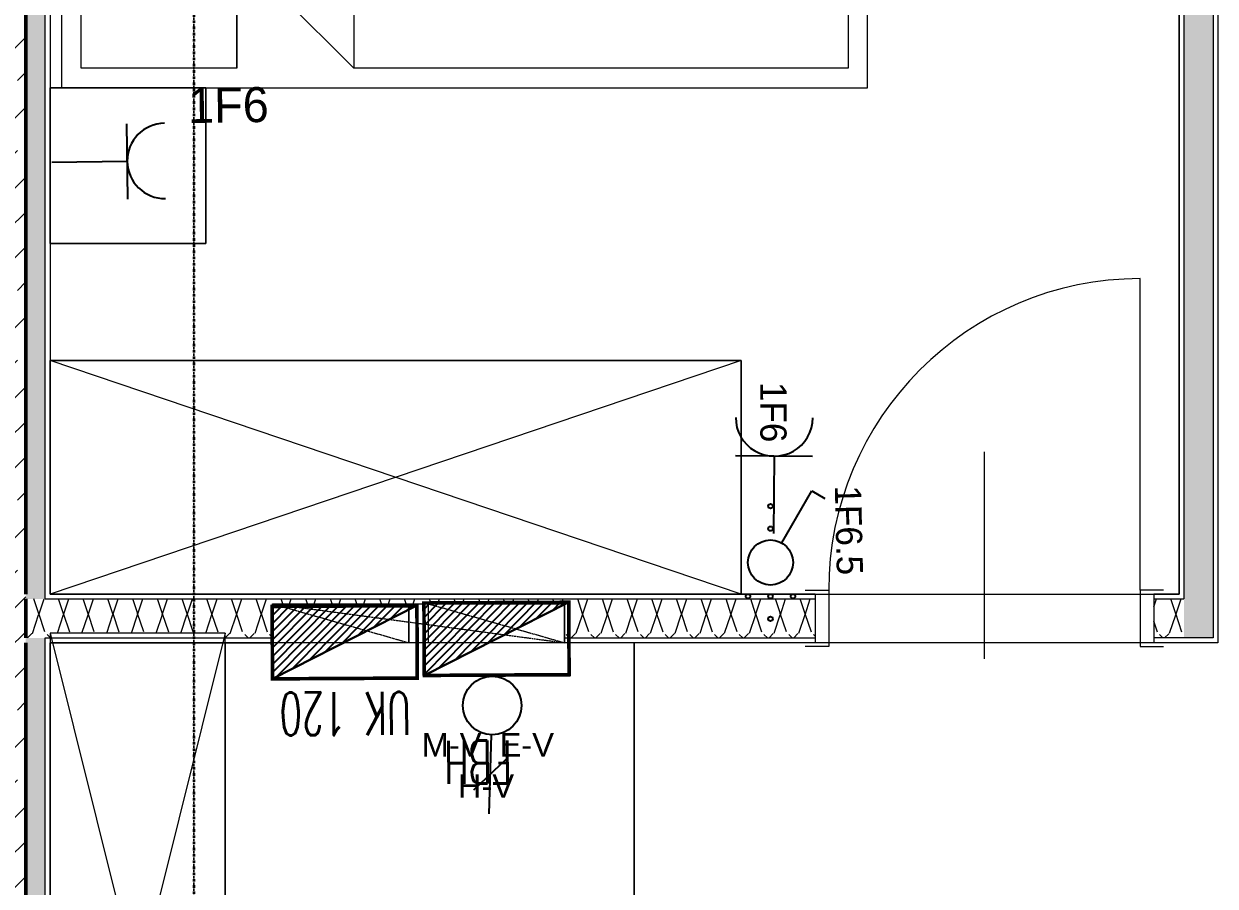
# Model space of a CAD drawing. Header units: metres. Extents: x -15638 to 29611, y -11908 to 29644.
# Drawn here: x 13218 to 16278, y 10683 to 12898 of the extents above; entities that cross this region are included whole.
import ezdxf
from ezdxf.enums import TextEntityAlignment as Align

# ---------------------------------------------------------------- set-up
doc = ezdxf.new("R2010")
doc.units = ezdxf.units.M
doc.linetypes.add('Strich Punkt Mittel', pattern=[0.015875, 0.00635, -0.004763, 0, -0.004763])
doc.linetypes.add('Verdeckt', pattern=[0.003, 0.002, -0.001])
for name, color, linetype, lineweight in [('A_2D', 7, 'Continuous', 13), ('A_Beschriftung_', 7, 'Continuous', 9), ('A_Durchbruch', 7, 'Verdeckt', 5), ('A_Moebel', 6, 'Continuous', 13), ('A_Raeume', 7, 'Continuous', 13), ('A_Raeume_', 7, 'Continuous', 5), ('A_Raster_', 1, 'Continuous', 9), ('A_Tueren', 31, 'Continuous', 13), ('A_Waende', 7, 'Continuous', 13), ('Text', 130, 'Continuous', 9)]:
    doc.layers.add(name, color=color, linetype=linetype, lineweight=lineweight)
for name, color, linetype, true_color in [('E_Muster', 18, 'Continuous', 0x080808), ('E_NACHRTECH', 3, 'Continuous', 0x00fa00), ('E_Steckdose+Schalter', 150, 'Continuous', 0x0b6cf4)]:
    doc.layers.add(name, color=color, linetype=linetype, true_color=true_color)
doc.layers.add('ET_LEGENDE - Wohnung$0$800_KO_HI____L', color=130, linetype='Continuous')
doc.styles.add('Arial_7', font='arial.ttf', dxfattribs={"height": 0.06})
doc.styles.add('ET_LEGENDE - Wohnung$0$ROMANS', font='romans.shx', dxfattribs={"width": 0.6})

# ---------------------------------------------------------------- blocks, each defined once
blk = doc.blocks.new('*U569')
h = blk.add_hatch()
h.set_pattern_fill('ANSI31', color=256, scale=5, style=0)
h.set_pattern_definition([(45, (1095.665, 558.405), (-11.22532, 11.22532), [])])
h.paths.add_polyline_path([(0, 0), (0, 200), (400, 200)])
blk.add_line((0, 0), (400, 200))
at = {"const_width": 10}
blk.add_lwpolyline([(0, 200), (400, 200), (400, 0), (0, 0)], close=True, dxfattribs=at)
blk.add_lwpolyline([(0, 0), (0, 200), (400, 200), (0, 0)])
at = {"style": 'ET_LEGENDE - Wohnung$0$ROMANS', "width": 0.6, "flags": 1}
for tag, p in [('RAUMBUCHNUMMER', (500, -300)), ('ANLAGE', (500, -450))]:
    blk.add_attdef(tag, text='', height=100, dxfattribs=at).set_placement(p, align=Align.MIDDLE)
for tag, p in [('TEILANLAGE_NR', (500, -600)), ('KOMPONENTE', (500, -750)), ('KOMPONENTE_NR', (500, -900)), ('BEZEICHNUNG', (500, -1050)), ('TYP', (500, -1200)), ('HERSTELLER', (500, -1350)), ('MODEL', (500, -1500)), ('LEISTUNG_MAX', (500, -1650)), ('SPEZIFISCH_1', (500, -1800)), ('SPEZIFISCH_2', (500, -1950)), ('SPEZIFISCH_3', (500, -2100)), ('SPEZIFISCH_4', (500, -2250)), ('SPEZIFISCH_5', (500, -2400)), ('GEWERKE_CODE', (500, -2550)), ('LV_POS', (500, -2700)), ('ZAEHLER', (500, -2850)), ('PLATZHALTER_1', (500, -3000)), ('PLATZHALTER_2', (500, -3150)), ('PLATZHALTER_3', (500, -3300)), ('JOBLISTE_VDMA', (500, -3450)), ('ET_SPEZIFISCH_1', (500, -3600)), ('ET_SPEZIFISCH_2', (500, -3750)), ('ET_SPEZIFISCH_3', (500, -3900)), ('ET_SPEZIFISCH_4', (500, -4050)), ('ET_SPEZIFISCH_5', (500, -4200)), ('ET_SPEZIFISCH_6', (500, -4350)), ('ET_SPEZIFISCH_7', (500, -4500))]:
    blk.add_attdef(tag, text='', height=100, dxfattribs=at).set_placement(p, align=Align.MIDDLE_CENTER)
blk = doc.blocks.new('*U567')
for p, q in [((62.5, 0), (-62.5, 0)), ((0, 0), (0, -125))]:
    blk.add_line(p, q)
blk.add_arc((0, 62.5), 62.5, 180, 0)
at = {"style": 'ET_LEGENDE - Wohnung$0$ROMANS', "width": 0.8, "flags": 1}
for tag, p in [('RAUMBUCHNUMMER', (0, -425)), ('ANLAGE', (0, -595.4)), ('TEILANLAGE_NR', (0, -755.5)), ('KOMPONENTE', (0, -901.3)), ('KOMPONENTE_NR', (0, -1063.3)), ('BEZEICHNUNG', (0, -1205.6)), ('TYP', (0, -1346.7)), ('HERSTELLER', (0, -1514.1)), ('MODEL', (0, -1677.3)), ('LEISTUNG_MAX', (0, -1851.5)), ('SPEZIFISCH_1', (0, -2012.8)), ('SPEZIFISCH_2', (0, -2200)), ('SPEZIFISCH_3', (0, -2374.2)), ('SPEZIFISCH_4', (0, -2548.5)), ('SPEZIFISCH_5', (0, -2722.7)), ('GEWERKE_CODE', (0, -2897)), ('LV_POS', (0, -3071.2)), ('ZAEHLER', (0, -3245.5)), ('PLATZHALTER_1', (0, -3419.7)), ('PLATZHALTER_2', (0, -3594)), ('PLATZHALTER_3', (0, -3768.2)), ('JOBLISTE_VDMA', (0, -3942.5)), ('ET_SPEZIFISCH_1', (0, -4116.7)), ('ET_SPEZIFISCH_2', (0, -4291)), ('ET_SPEZIFISCH_3', (0, -4465.2)), ('ET_SPEZIFISCH_4', (0, -4639.5)), ('ET_SPEZIFISCH_5', (0, -4813.7)), ('ET_SPEZIFISCH_6', (0, -4988)), ('ET_SPEZIFISCH_7', (0, -5162.2))]:
    blk.add_attdef(tag, text='', height=100, dxfattribs=at).set_placement(p, align=Align.MIDDLE)
blk = doc.blocks.new('*U548')
for p, q in [((25, 43.3), (91.7, 158.8)), ((91.7, 158.8), (120.5, 142.1))]:
    blk.add_line(p, q)
blk.add_circle((0, 0), 50)
at = {"layer": 'ET_LEGENDE - Wohnung$0$800_KO_HI____L'}
for centre in [(0, 125), (0, 75), (-50, -75), (0, -75), (50, -75), (0, -125)]:
    blk.add_circle(centre, 5, dxfattribs=at)
at = {"style": 'ET_LEGENDE - Wohnung$0$ROMANS', "width": 0.6, "flags": 1}
for tag, p in [('RAUMBUCHNUMMER', (-0.2, -465.7)), ('ANLAGE', (-0.2, -615.7))]:
    blk.add_attdef(tag, text='', height=100, dxfattribs=at).set_placement(p, align=Align.MIDDLE)
for tag, p in [('TEILANLAGE_NR', (-0.2, -765.7)), ('KOMPONENTE', (-0.2, -915.7)), ('KOMPONENTE_NR', (-0.2, -1065.7)), ('BEZEICHNUNG', (-0.2, -1215.7)), ('TYP', (-0.2, -1365.7)), ('HERSTELLER', (-0.2, -1515.7)), ('MODEL', (-0.2, -1665.7)), ('LEISTUNG_MAX', (-0.2, -1815.7)), ('SPEZIFISCH_1', (-0.2, -1965.7)), ('SPEZIFISCH_2', (-0.2, -2115.7)), ('SPEZIFISCH_3', (-0.2, -2265.7)), ('SPEZIFISCH_4', (-0.2, -2415.7)), ('SPEZIFISCH_5', (-0.2, -2565.7)), ('GEWERKE_CODE', (-0.2, -2715.7)), ('LV_POS', (-0.2, -2865.7)), ('ZAEHLER', (-0.2, -3015.7)), ('PLATZHALTER_1', (-0.2, -3165.7)), ('PLATZHALTER_2', (-0.2, -3315.7)), ('PLATZHALTER_3', (-0.2, -3465.7)), ('JOBLISTE_VDMA', (-0.2, -3615.7)), ('ET_SPEZIFISCH_1', (-0.2, -3765.7)), ('ET_SPEZIFISCH_2', (-0.2, -3915.7)), ('ET_SPEZIFISCH_3', (-0.2, -4065.7)), ('ET_SPEZIFISCH_4', (-0.2, -4215.7)), ('ET_SPEZIFISCH_5', (-0.2, -4365.7)), ('ET_SPEZIFISCH_6', (-0.2, -4515.7)), ('ET_SPEZIFISCH_7', (-0.2, -4665.7))]:
    blk.add_attdef(tag, text='', height=100, dxfattribs=at).set_placement(p, align=Align.MIDDLE_CENTER)
blk = doc.blocks.new('*U555')
blk.add_line((0, 65), (0, 240))
at = {"linetype": 'Continuous', "ltscale": 0.125}
blk.add_line((35.4, 187.9), (-35.4, 117.1), dxfattribs=at)
blk.add_circle((0, 0), 65)
at = {"style": 'ET_LEGENDE - Wohnung$0$ROMANS', "width": 0.6, "flags": 1}
for tag, p in [('RAUMBUCHNUMMER', (0, -400)), ('ANLAGE', (0, -550))]:
    blk.add_attdef(tag, text='', height=100, dxfattribs=at).set_placement(p, align=Align.MIDDLE)
for tag, p in [('TEILANLAGE_NR', (0, -700)), ('KOMPONENTE', (0, -850)), ('KOMPONENTE_NR', (0, -1000)), ('BEZEICHNUNG', (0, -1150)), ('TYP', (0, -1300)), ('HERSTELLER', (0, -1450)), ('MODEL', (0, -1600)), ('LEISTUNG_MAX', (0, -1750)), ('SPEZIFISCH_1', (0, -1900)), ('SPEZIFISCH_2', (0, -2050)), ('SPEZIFISCH_3', (0, -2200)), ('SPEZIFISCH_4', (0, -2350)), ('SPEZIFISCH_5', (0, -2500)), ('GEWERKE_CODE', (0, -2650)), ('LV_POS', (0, -2800)), ('ZAEHLER', (0, -2950)), ('PLATZHALTER_1', (0, -3100)), ('PLATZHALTER_2', (0, -3250)), ('PLATZHALTER_3', (0, -3400)), ('JOBLISTE_VDMA', (0, -3550)), ('ET_SPEZIFISCH_1', (0, -3700)), ('ET_SPEZIFISCH_2', (0, -3850)), ('ET_SPEZIFISCH_3', (0, -4000)), ('ET_SPEZIFISCH_4', (0, -4150)), ('ET_SPEZIFISCH_5', (0, -4300)), ('ET_SPEZIFISCH_6', (0, -4450)), ('ET_SPEZIFISCH_7', (0, -4600))]:
    blk.add_attdef(tag, text='', height=100, dxfattribs=at).set_placement(p, align=Align.MIDDLE_CENTER)
blk = doc.blocks.new('Moeb_Schrank - Schrank_2m-8120431-263_PP_03DG_BT1')
at = {"layer": 'A_Moebel', "color": 8}
for p, q in [((0, 0), (1.8, 0.45)), ((0, 0.45), (1.8, 0)), ((1.8, 0.45), (0, 0.45)), ((0, 0.45), (0, 0)), ((0.025, 0.45), (1.8, 0.45)), ((1.8, 0), (1.8, 0.45)), ((1.8, 0.45), (1.8, 0)), ((0, 0), (1.8, 0)), ((1.8, 0), (0.025, 0))]:
    blk.add_line(p, q, dxfattribs=at)
blk = doc.blocks.new('Moeb_Schrank - Schrank_2m_60cm-4291592-263_PP_03DG_BT1')
at = {"layer": 'A_Moebel', "color": 8}
for p, q in [((0, 0), (1.775, 0.6)), ((0, 0.6), (1.775, 0)), ((1.775, 0.6), (0, 0.6)), ((0, 0.6), (0, 0)), ((0, 0), (0, 0.6)), ((0, 0.6), (1.7104, 0.6)), ((1.775, 0), (1.775, 0.6)), ((1.775, 0.6), (1.775, 0)), ((0, 0), (1.775, 0)), ((1.775, 0), (0, 0))]:
    blk.add_line(p, q, dxfattribs=at)
blk = doc.blocks.new('Moeb_Bett - Doppelbett 180x210-V16-263_PP_03DG_BT1')
at = {"layer": 'A_Moebel', "color": 8}
for p, q in [((-1.3, 1.05), (-1.3, 0.65)), ((-0.9, 1.05), (-1.3, 1.05)), ((-1.3, 1.05), (-0.9, 1.05)), ((-1.3, 0.65), (-1.3, 1.05)), ((-0.9, 1.05), (-0.9, -1.05)), ((-0.9, 0.65), (-0.9, 1.05)), ((-0.9, 1.05), (-0.9, 0.65)), ((-0.9, 1.02), (0.9, 1.02)), ((-0.85, 0.57), (-0.85, 0.97)), ((-0.85, 0.97), (-0.025, 0.97)), ((-1.3, 0.65), (-0.9, 0.65)), ((-0.9, 0.65), (-1.3, 0.65)), ((-0.025, 0.57), (-0.85, 0.57)), ((-0.85, 0.57), (0.85, 0.57)), ((-0.85, 0.27), (-0.6, 0.52)), ((-0.6, 0.27), (-0.85, 0.27)), ((-0.85, -1), (-0.85, 0.27)), ((-0.025, -1), (-0.85, -1)), ((-0.9, -1.05), (0.9, -1.05))]:
    blk.add_line(p, q, dxfattribs=at)
blk = doc.blocks.new('UZ_D1 - SL_0800x2000_Zimmertür_Stahlzarge_GK-11052839-263_PP_03DG_BT1')
at = {"layer": 'A_Tueren', "lineweight": 5}
for p, q in [((0.4, 0.0725), (0.4, 0.8725)), ((-0.46, 0.0725), (-0.4, 0.0725)), ((-0.4, 0.0725), (-0.4, -0.0725)), ((0.4, 0.0725), (0.4, -0.0725)), ((0.46, 0.0725), (0.4, 0.0725)), ((-0.4, -0.0725), (-0.46, -0.0725)), ((0.4, -0.0725), (0.46, -0.0725))]:
    blk.add_line(p, q, dxfattribs=at)
blk.add_arc((0.4, 0.0725), 0.8, 90, 180, dxfattribs=at)
blk = doc.blocks.new('Allg_Verteiler_Wand - H-V-11052842-263_PP_03DG_BT1')
at = {"layer": 'A_2D', "lineweight": 5}
for p, q in [((0.125, 0.0375), (0.475, 0.0375)), ((0.125, -0.0625), (0.125, 0.0375)), ((0.125, 0.0375), (0.475, 0.0375)), ((0.475, 0.0375), (0.525, 0.0375)), ((0.475, 0.0375), (0.525, 0.0375)), ((0.525, 0.0375), (0.875, 0.0375)), ((0.525, 0.0375), (0.875, 0.0375)), ((0.875, 0.0375), (0.875, -0.0625)), ((0.875, -0.0625), (0.875, 0.0375)), ((0.475, -0.0625), (0.125, -0.0625)), ((0.525, -0.0625), (0.475, -0.0625)), ((0.875, -0.0625), (0.525, -0.0625))]:
    blk.add_line(p, q, dxfattribs=at)
at = {"layer": 'A_Durchbruch'}
for p, q in [((0.125, 0.0375), (0.475, -0.0092)), ((0.125, -0.0625), (0.125, 0.0375)), ((0.125, 0.0375), (0.475, -0.0092)), ((0.125, -0.0625), (0.125, 0.0375)), ((0.875, -0.0625), (0.875, 0.0375)), ((0.475, -0.0092), (0.525, -0.0158)), ((0.475, -0.0092), (0.525, -0.0158)), ((0.525, -0.0158), (0.875, -0.0625)), ((0.525, -0.0158), (0.875, -0.0625))]:
    blk.add_line(p, q, dxfattribs=at)
blk = doc.blocks.new('Allg_Verteiler_Wand - E-V-11052841-263_PP_03DG_BT1')
at = {"layer": 'A_2D', "lineweight": 5}
for p, q in [((0.125, 0.0375), (0.475, 0.0375)), ((0.125, -0.0625), (0.125, 0.0375)), ((0.125, 0.0375), (0.475, 0.0375)), ((0.475, 0.0375), (0.475, -0.0625)), ((0.475, -0.0625), (0.475, 0.0375)), ((0.475, -0.0625), (0.125, -0.0625))]:
    blk.add_line(p, q, dxfattribs=at)
at = {"layer": 'A_Durchbruch'}
for p, q in [((0.125, 0.0375), (0.475, -0.0625)), ((0.125, -0.0625), (0.125, 0.0375)), ((0.125, 0.0375), (0.475, -0.0625)), ((0.125, -0.0625), (0.125, 0.0375)), ((0.475, -0.0625), (0.475, 0.0375))]:
    blk.add_line(p, q, dxfattribs=at)
blk = doc.blocks.new('Allg_Verteiler_Wand - M-V-11052840-263_PP_03DG_BT1')
at = {"layer": 'A_2D', "lineweight": 5}
for p, q in [((0.125, 0.0375), (0.475, 0.0375)), ((0.125, -0.0625), (0.125, 0.0375)), ((0.125, 0.0375), (0.475, 0.0375)), ((0.475, 0.0375), (0.475, -0.0625)), ((0.475, -0.0625), (0.475, 0.0375)), ((0.475, -0.0625), (0.125, -0.0625))]:
    blk.add_line(p, q, dxfattribs=at)
at = {"layer": 'A_Durchbruch'}
for p, q in [((0.125, 0.0375), (0.475, -0.0625)), ((0.125, -0.0625), (0.125, 0.0375)), ((0.125, 0.0375), (0.475, -0.0625)), ((0.125, -0.0625), (0.125, 0.0375)), ((0.475, -0.0625), (0.475, 0.0375))]:
    blk.add_line(p, q, dxfattribs=at)
blk = doc.blocks.new('BS_Tuer_PP - oben-10002441-263_PP_03DG_BT1')
at = {"layer": 'A_Beschriftung_'}
blk.add_line((0, 0.000124), (0, 0.010761), dxfattribs=at)
blk = doc.blocks.new('354354')
at = {"layer": 'A_Waende', "lineweight": 5}
h = blk.add_hatch(dxfattribs=at)
h.set_pattern_fill('FP_4', color=250, style=0, pattern_type=2)
h.set_pattern_definition([(45, (0, 0), (-0.08980256, 0.08980256), []), (45, (0.0898, 0), (-0.08980256, 0.08980256), [0.0635, -0.03175])])
h.paths.add_polyline_path([(31.9463, 78.4805), (32.1263, 78.4805), (32.1263, 78.633), (31.9463, 78.633), (31.9463, 78.5305)])
h.paths.add_polyline_path([(31.9463, 79.653), (32.1263, 79.653), (32.1263, 86.5927), (31.9463, 86.5927), (31.9463, 79.673)])
h = blk.add_hatch(dxfattribs=at)
h.set_pattern_fill('FP_54', color=250, angle=225, style=0, pattern_type=2)
h.set_pattern_definition([(135, (32.188915, 83.90105), (-0.2539998, 0.1270034), [0.02245, -0.15715]), (135, (32.0779, 83.94842), (-0.2539998, 0.1270034), [0.02245, -0.15715]), (135, (32.18821, 83.96398), (-0.2539998, 0.1270034), [0.02245, -0.15715]), (135, (32.0779, 84.01206), (-0.2539998, 0.1270034), [0.02245, -0.15715]), (161.565, (32.17336, 83.916604), (-0.50799766, 0.1270007), [0.0502, -0.35141]), (161.565, (32.125275, 83.93216), (-0.50799766, 0.1270007), [0.0502, -0.35141]), (161.565, (32.17265, 83.979537), (-0.50799766, 0.1270007), [0.0502, -0.35141]), (161.565, (32.125275, 83.9958), (-0.50799766, 0.1270007), [0.0502, -0.35141]), (225, (32.07719, 83.9166), (0.2539998, 0.1270034), [0.02245, -0.15715]), (225, (32.18821, 83.96398), (0.2539998, 0.1270034), [0.02245, -0.15715]), (225, (32.0779, 83.97954), (0.2539998, 0.1270034), [0.02245, -0.15715]), (225, (32.18821, 84.02762), (0.2539998, 0.1270034), [0.02245, -0.15715]), (198.435, (32.125275, 83.93216), (0.50799766, 0.1270007), [0.0502, -0.35141]), (198.435, (32.17265, 83.948424), (0.50799766, 0.1270007), [0.0502, -0.35141]), (198.435, (32.125275, 83.9958), (0.50799766, 0.1270007), [0.0502, -0.35141]), (198.435, (32.17265, 84.012064), (0.50799766, 0.1270007), [0.0502, -0.35141])])
h.paths.add_polyline_path([(32.1763, 80.143), (32.1763, 82.068), (32.1263, 82.068), (32.1263, 80.143)])
h.paths.add_polyline_path([(32.1763, 82.168), (32.1763, 86.5927), (32.1263, 86.5927), (32.1268, 82.168)])
h = blk.add_hatch(dxfattribs=at)
h.set_pattern_fill('FP_52', color=250, angle=-135, style=0, pattern_type=2)
h.set_pattern_definition([(315, (35.08876, 84.75735), (0.2539998, -0.1270034), [0.02245, -0.15715]), (315, (35.19978, 84.70856), (0.2539998, -0.1270034), [0.02245, -0.15715]), (315, (35.08876, 84.693715), (0.2539998, -0.1270034), [0.02245, -0.15715]), (315, (35.20048, 84.64563), (0.2539998, -0.1270034), [0.02245, -0.15715]), (341.565, (35.105023, 84.74109), (0.50799766, -0.1270007), [0.0502, -0.35141]), (341.565, (35.1524, 84.724827), (0.50799766, -0.1270007), [0.0502, -0.35141]), (341.565, (35.105023, 84.67745), (0.50799766, -0.1270007), [0.0502, -0.35141]), (341.565, (35.1524, 84.661188), (0.50799766, -0.1270007), [0.0502, -0.35141]), (45, (35.19978, 84.74109), (-0.2539998, -0.1270034), [0.02245, -0.15715]), (45, (35.08876, 84.693715), (-0.2539998, -0.1270034), [0.02245, -0.15715]), (45, (35.19978, 84.67745), (-0.2539998, -0.1270034), [0.02245, -0.15715]), (45, (35.08876, 84.630075), (-0.2539998, -0.1270034), [0.02245, -0.15715]), (18.435, (35.1524, 84.724827), (-0.50799766, -0.1270007), [0.0502, -0.35141]), (18.435, (35.104316, 84.70927), (-0.50799766, -0.1270007), [0.0502, -0.35141]), (18.435, (35.1524, 84.661188), (-0.50799766, -0.1270007), [0.0502, -0.35141]), (18.435, (35.104316, 84.64563), (-0.50799766, -0.1270007), [0.0502, -0.35141])])
h.paths.add_polyline_path([(35.1763, 82.068), (35.1763, 86.5927), (35.1013, 86.5927), (35.1013, 82.068)])
h = blk.add_hatch(dxfattribs=at)
h.set_pattern_fill('FP_53', color=250, angle=45, style=0, pattern_type=2)
h.set_pattern_definition([(45, (33.60737, 82.0555), (0.1270034, 0.254), [0.02245, -0.15715]), (45, (33.65475, 82.166515), (0.1270034, 0.254), [0.02245, -0.15715]), (45, (33.67101, 82.0555), (0.1270034, 0.254), [0.02245, -0.15715]), (45, (33.71839, 82.166515), (0.1270034, 0.254), [0.02245, -0.15715]), (71.565, (33.623635, 82.071763), (0.1270007, 0.5079977), [0.0502, -0.35141]), (71.565, (33.63919, 82.11843), (0.1270007, 0.5079977), [0.0502, -0.35141]), (71.565, (33.686567, 82.071056), (0.1270007, 0.5079977), [0.0502, -0.35141]), (71.565, (33.70283, 82.11843), (0.1270007, 0.5079977), [0.0502, -0.35141]), (135, (33.623635, 82.166515), (0.1270034, -0.254), [0.02245, -0.15715]), (135, (33.67101, 82.0555), (0.1270034, -0.254), [0.02245, -0.15715]), (135, (33.68727, 82.166515), (0.1270034, -0.254), [0.02245, -0.15715]), (135, (33.73465, 82.0555), (0.1270034, -0.254), [0.02245, -0.15715]), (108.435, (33.63919, 82.11843), (0.1270007, -0.5079977), [0.0502, -0.35141]), (108.435, (33.655454, 82.071056), (0.1270007, -0.5079977), [0.0502, -0.35141]), (108.435, (33.70283, 82.11843), (0.1270007, -0.5079977), [0.0502, -0.35141]), (108.435, (33.718387, 82.071763), (0.1270007, -0.5079977), [0.0502, -0.35141])])
h.paths.add_polyline_path([(35.1013, 82.068), (35.1013, 82.168), (35.0238, 82.168), (35.0238, 82.068), (35.0888, 82.068)])
h.paths.add_polyline_path([(33.9638, 82.068), (34.1538, 82.068), (34.1538, 82.168), (32.1263, 82.168), (32.1263, 82.068), (32.1888, 82.068), (32.1888, 82.0805), (32.6388, 82.0805), (32.6388, 82.068), (32.7605, 82.068), (32.7605, 82.1555), (33.5105, 82.1555), (33.5105, 82.068), (33.6888, 82.068)])
at = {"layer": 'A_Raeume', "color": 8, "linetype": 'Verdeckt'}
blk.add_line((33.6888, 81.0055), (33.6888, 82.0555), dxfattribs=at)
at = {"layer": 'A_Raeume_', "flags": 128}
for points in [[(35.0888, 82.1805), (35.0888, 86.5927), (34.5677, 86.5927), (34.5177, 86.5927), (34.4147, 86.5927), (33.4807, 86.5927), (33.3777, 86.5927), (33.3277, 86.5927), (32.1888, 86.5927), (32.1888, 82.1805), (33.6888, 82.1805)], [(39.0827, 78.543), (39.0827, 86.5927), (37.9002, 86.5927), (37.8502, 86.5927), (37.7472, 86.5927), (35.6732, 86.5927), (35.5702, 86.5927), (35.5202, 86.5927), (35.1888, 86.5927), (35.1888, 82.0555), (33.6888, 82.0555), (33.6888, 81.0055), (35.6427, 81.0055), (35.6427, 80.7305), (36.8477, 80.7305), (36.8477, 80.288), (36.8477, 80.2405), (36.8477, 78.543)], [(33.6888, 82.0555), (32.1888, 82.0555), (32.1888, 80.143), (32.1888, 78.543), (33.6888, 78.543), (33.6888, 80.9555), (33.6888, 81.1085)]]:
    blk.add_lwpolyline(points, close=True, dxfattribs=at)
at = {"layer": 'A_Raster_', "linetype": 'Strich Punkt Mittel', "lineweight": 35}
blk.add_line((32.5577, 94.2296), (32.5577, 59.9489), dxfattribs=at)
at = {"layer": 'A_Waende', "color": 10, "lineweight": 50}
for p, q in [((32.1263, 86.5927), (32.1263, 82.1805)), ((32.1263, 82.168), (32.1263, 82.068)), ((32.1263, 82.0555), (32.1263, 79.653))]:
    blk.add_line(p, q, dxfattribs=at)
at = {"layer": 'A_Waende'}
for p, q in [((32.1763, 82.168), (32.1763, 86.5927)), ((32.1888, 86.5927), (32.1888, 82.1805)), ((35.0888, 86.5927), (35.0888, 82.1805)), ((35.1013, 86.5927), (35.1013, 82.168)), ((35.1763, 86.5927), (35.1763, 82.068)), ((34.1538, 82.1805), (32.1888, 82.1805)), ((34.1538, 82.1805), (34.1538, 82.168)), ((35.0888, 82.1805), (35.0238, 82.1805)), ((35.0238, 82.1805), (35.0238, 82.168)), ((32.1763, 82.168), (34.1538, 82.168)), ((35.0238, 82.168), (35.1013, 82.168)), ((32.1763, 82.068), (32.7605, 82.068)), ((32.1763, 79.653), (32.1763, 82.068)), ((32.1888, 82.0555), (32.7605, 82.0555)), ((32.1888, 79.653), (32.1888, 82.0555)), ((33.5105, 82.068), (34.1538, 82.068)), ((34.1538, 82.0555), (33.5105, 82.0555)), ((34.1538, 82.068), (34.1538, 82.0555)), ((35.0238, 82.068), (35.0238, 82.0555)), ((35.1763, 82.068), (35.0238, 82.068)), ((35.1888, 82.0555), (35.0238, 82.0555))]:
    blk.add_line(p, q, dxfattribs=at)
at = {"layer": 'A_Waende', "color": 250, "lineweight": 5}
for p, q in [((34.1538, 82.168), (34.1538, 82.068)), ((35.0238, 82.168), (35.0238, 82.068))]:
    blk.add_line(p, q, dxfattribs=at)
at = {"layer": 'A_2D'}
for name, p in [('Allg_Verteiler_Wand - H-V-11052842-263_PP_03DG_BT1', (32.6355, 82.118)), ('Allg_Verteiler_Wand - M-V-11052840-263_PP_03DG_BT1', (32.6355, 82.118)), ('Allg_Verteiler_Wand - E-V-11052841-263_PP_03DG_BT1', (33.0355, 82.118))]:
    blk.add_blockref(name, p, dxfattribs=at)
at = {"layer": 'A_Beschriftung_', "xscale": 49.99999999999998, "yscale": 49.99999999999998, "zscale": 49.99999999999998}
blk.add_blockref('BS_Tuer_PP - oben-10002441-263_PP_03DG_BT1', (34.5888, 82.008), dxfattribs=at)
at = {"layer": 'A_Moebel', "color": 8}
for name, p, rotation in [('Moeb_Bett - Doppelbett 180x210-V16-263_PP_03DG_BT1', (33.2388, 84.3805), 89.99999999999908), ('Moeb_Schrank - Schrank_2m_60cm-4291592-263_PP_03DG_BT1', (33.9638, 82.7805), 180), ('Moeb_Schrank - Schrank_2m-8120431-263_PP_03DG_BT1', (32.1888, 82.0805), 269.9999999999993)]:
    blk.add_blockref(name, p, dxfattribs=dict(at, rotation=rotation))
at = {"layer": 'A_Tueren'}
blk.add_blockref('UZ_D1 - SL_0800x2000_Zimmertür_Stahlzarge_GK-11052839-263_PP_03DG_BT1', (34.5888, 82.118), dxfattribs=at)
at = {"layer": 'Text', "color": 7, "char_height": 0.06, "attachment_point": 1, "style": 'Arial_7'}
for s, insert, width in [('M-V  E-V', (33.1433, 81.8234), 0.43692), ('    H-V', (33.1433, 81.7175), 0.30865)]:
    blk.add_mtext(s, dxfattribs=dict(at, insert=insert, width=width))

msp = doc.modelspace()

# ---------------------------------------------------------------- block references
at = {"xscale": 1000, "yscale": 1000, "zscale": 1000}
msp.add_blockref('354354', (-18903.7, -70747.2), dxfattribs=at)
at = {"layer": 'E_NACHRTECH', "xscale": 0.9299153030073934, "yscale": 0.9299153030073934, "zscale": 0.9299153030073934, "rotation": 0.2960976245959086}
msp.add_blockref('*U569', (14246.4, 11224.4), dxfattribs=at)
at = {"layer": 'E_Steckdose+Schalter'}
for name, p, xscale, yscale, zscale, rotation in [('*U567', (13483.3, 12544.2), 1.548120796385311, 1.548120796385311, 1.548120796385311, 270.7794643135116), ('*U567', (15144.8, 11787.3), 1.586793636067308, 1.586793636067308, 1.586793636067308, 359.6142267636047), ('*U548', (15135.7, 11514.5), 1.158225034426244, 1.158225034426244, 1.158225034426244, 359.9468147202402), ('*U569', (13856.4, 11215.7), 0.9299153030073934, 0.9299153030073934, 0.9299153030073934, 0.2960976245959086), ('*U555', (14420.8, 11147.1), 1.15822503442624, 1.15822503442624, 1.15822503442624, 178.264908857684)]:
    msp.add_blockref(name, p, dxfattribs=dict(at, xscale=xscale, yscale=yscale, zscale=zscale, rotation=rotation))

# ---------------------------------------------------------------- texts
at = {"color": 212}
for s, height, rotation, p in [('1F6', 90.04, 0.7795, (13639.9, 12642.7)), ('1F6', 67.36, 270.0422, (15109.5, 11978)), ('1F6.5', 67.36, 271.3229, (15300.9, 11711.6))]:
    msp.add_text(s, height=height, rotation=rotation, dxfattribs=at).set_placement(p)
at = {"layer": 'E_Muster', "color": 6, "style": 'ET_LEGENDE - Wohnung$0$ROMANS', "width": 0.6}
for s, p in [('UK 120', (14212.5, 11127.2)), ('FBH', (14470.9, 11002.3))]:
    msp.add_text(s, height=110.32, rotation=180.2961, dxfattribs=at).set_placement(p, align=Align.MIDDLE_LEFT)

doc.saveas('drawing.dxf')
